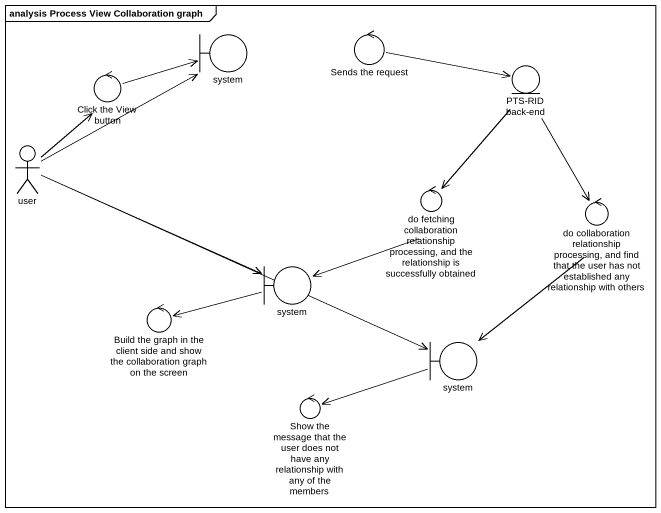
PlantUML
@startuml
mainframe analysis Process View Collaboration graph
boundary system
control "Sends the request" as Sends_the_request
control "Click the View button" as Click_the_View_button
entity "PTS-RID back-end" as PTS_RID_back_end
actor user
control "do fetching collaboration relationship processing, and the relationship is successfully obtained" as do_fetching_collaboration
control "do collaboration relationship processing, and find that the user has not established any relationship with others" as do_collaboration
boundary "system" as system_2
control "Build the graph in the client side and show the collaboration graph on the screen" as Build_the_graph_in_the
boundary "system" as system_3
control "Show the message that the user does not have any relationship with any of the members" as Show_the_message_that_the
Sends_the_request -right-> PTS_RID_back_end
Click_the_View_button -right-> system
PTS_RID_back_end --> do_fetching_collaboration
PTS_RID_back_end --> do_collaboration
user -right-> system
user -up-> Click_the_View_button
user -right-> system_2
user -right-> system_3
do_fetching_collaboration -left-> system_2
do_collaboration --> system_3
system_2 -left-> Build_the_graph_in_the
system_3 -left-> Show_the_message_that_the
@enduml
